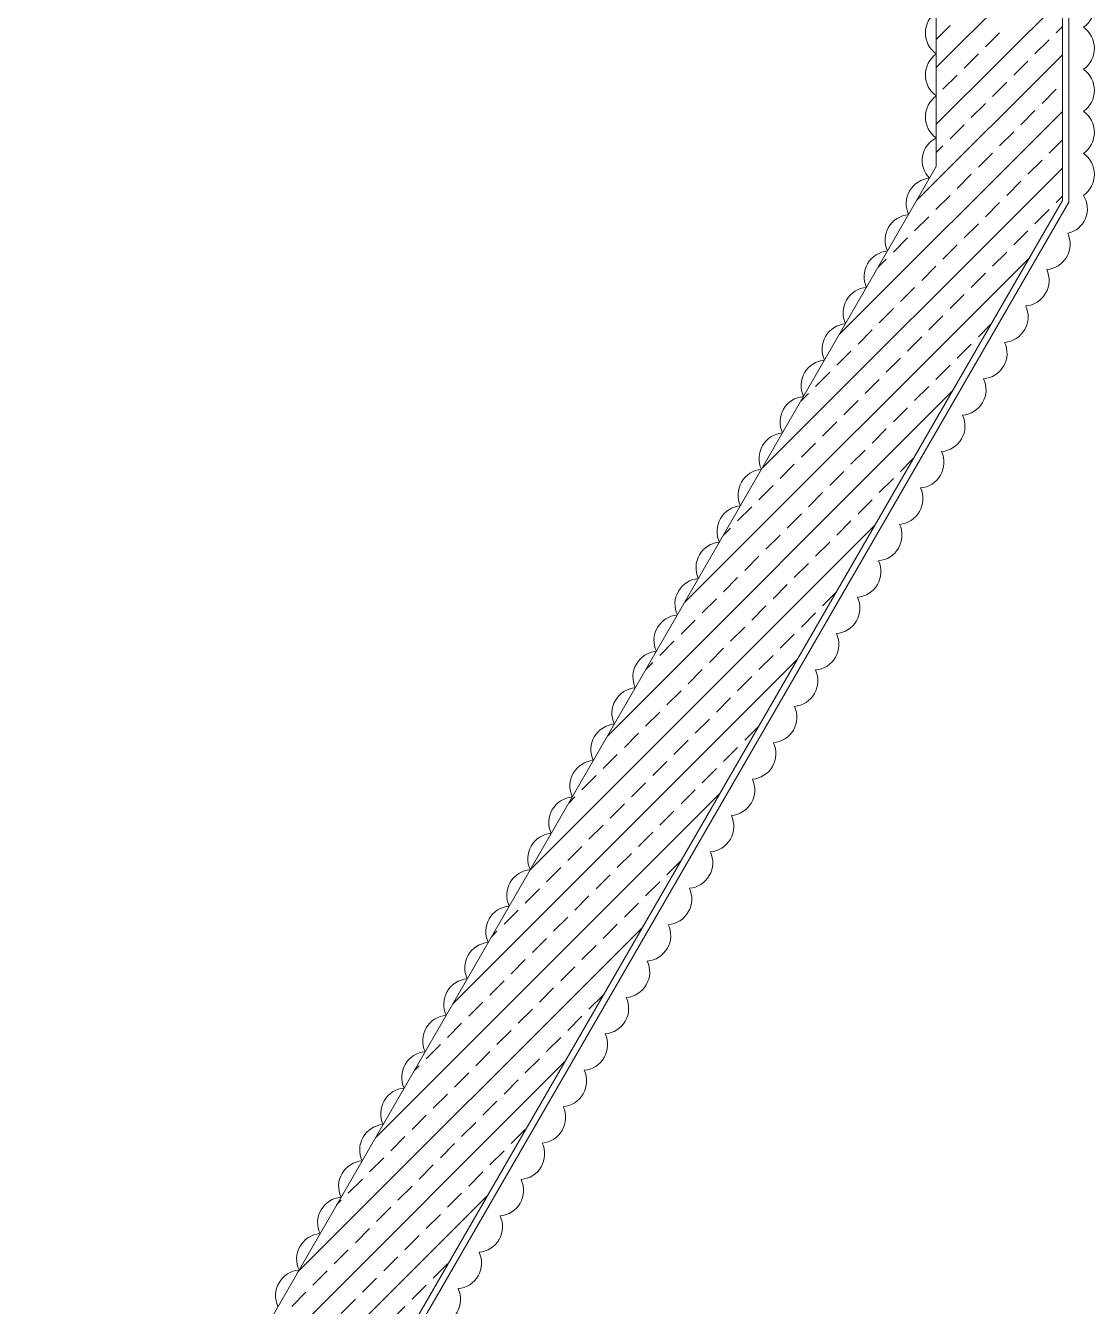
# Model space of a CAD drawing. Header units: millimetres. Extents: x 1780 to 154263, y -7240 to 17216.
# Drawn here: x 116465.3 to 116719.6, y 3788 to 4092.7 of the extents above; entities that cross this region are included whole.
import ezdxf

# ---------------------------------------------------------------- set-up
doc = ezdxf.new("R2010")
doc.units = ezdxf.units.MM
for name, color, linetype, lineweight in [('2d_SX_gruba przekroje', 90, 'Continuous', 20), ('2d_SX_szraf', 251, 'Continuous', 0), ('2d_SX_warstwy', 181, 'Continuous', 9)]:
    doc.layers.add(name, color=color, linetype=linetype, lineweight=lineweight)
doc.layers.add('2d_SX_rewizja 18 września', color=210, linetype='Continuous')
doc.layers.add('2d_SX_zmiany względem PnB', color=7, linetype='Continuous', lineweight=15, true_color=0x0f4bff)

# ---------------------------------------------------------------- blocks, each defined once
blk = doc.blocks.new('PDKLD B2')
at = {"layer": '2d_SX_gruba przekroje', "color": 8}
for p, q in [((109079.88, -12235.36), (109079.88, -11884.09)), ((109048.38, -11890.09), (109048.38, -12226.92)), ((109048.38, -12226.92), (108831.77, -12602.1)), ((108871.61, -12596.08), (109079.88, -12235.36))]:
    blk.add_line(p, q, dxfattribs=at)
at = {"layer": '2d_SX_szraf', "color": 8, "linetype": 'Continuous'}
for p, q in [((109048.38, -12203.36), (109078.38, -12173.36)), ((109048.38, -12216.83), (109078.38, -12186.83)), ((109048.38, -12196.63), (109051.65, -12193.36)), ((109076.9, -12195.04), (109078.38, -12193.57)), ((109060.06, -12198.41), (109063.43, -12195.04)), ((109071.85, -12200.09), (109075.22, -12196.72)), ((109043.75, -12234.93), (109078.38, -12200.3)), ((109055.01, -12203.46), (109058.38, -12200.09)), ((109066.8, -12205.14), (109070.17, -12201.78)), ((109049.96, -12208.51), (109053.33, -12205.14)), ((109061.75, -12210.19), (109065.12, -12206.83)), ((109073.53, -12211.88), (109076.9, -12208.51)), ((109056.7, -12215.25), (109060.06, -12211.88)), ((109025.35, -12266.8), (109078.38, -12213.77)), ((109068.48, -12216.93), (109071.85, -12213.56)), ((109051.65, -12220.3), (109055.01, -12216.93)), ((109063.43, -12221.98), (109066.8, -12218.61)), ((109075.22, -12223.67), (109078.38, -12220.51)), ((109048.38, -12223.57), (109049.96, -12221.98)), ((109058.38, -12227.03), (109061.75, -12223.67)), ((109006.95, -12298.67), (109078.38, -12227.24)), ((109070.17, -12228.72), (109073.53, -12225.35)), ((109053.33, -12232.08), (109056.7, -12228.72)), ((109065.12, -12233.77), (109068.48, -12230.4)), ((109048.28, -12237.14), (109051.65, -12233.77)), ((109060.06, -12238.82), (109063.43, -12235.45)), ((109076.9, -12235.45), (109078.38, -12233.98)), ((109043.23, -12242.19), (109046.59, -12238.82)), ((109071.85, -12240.5), (109075.22, -12237.14)), ((109055.01, -12243.87), (109058.38, -12240.5)), ((109066.8, -12245.55), (109070.17, -12242.19)), ((109038.17, -12247.24), (109041.54, -12243.87)), ((109049.96, -12248.92), (109053.33, -12245.55)), ((108988.55, -12330.54), (109070.51, -12248.58)), ((109061.75, -12250.61), (109065.12, -12247.24)), ((109034.55, -12250.86), (109036.49, -12248.92)), ((109044.91, -12253.97), (109048.28, -12250.61)), ((109056.7, -12255.66), (109060.06, -12252.29)), ((109039.86, -12259.03), (109043.23, -12255.66)), ((109051.65, -12260.71), (109055.01, -12257.34)), ((109034.81, -12264.08), (109038.17, -12260.71)), ((109046.59, -12265.76), (109049.96, -12262.39)), ((109029.76, -12269.13), (109033.12, -12265.76)), ((109058.38, -12267.44), (109061.31, -12264.51)), ((109041.54, -12270.81), (109044.91, -12267.44)), ((109053.33, -12272.5), (109056.7, -12269.13)), ((109024.7, -12274.18), (109028.07, -12270.81)), ((109036.49, -12275.86), (109039.86, -12272.5)), ((109019.65, -12279.23), (109023.02, -12275.86)), ((109048.28, -12277.55), (109051.65, -12274.18)), ((109031.44, -12280.91), (109034.81, -12277.55)), ((109043.23, -12282.6), (109046.59, -12279.23)), ((108970.15, -12362.41), (109052.11, -12280.45)), ((109016.15, -12282.73), (109017.97, -12280.91)), ((109026.39, -12285.97), (109029.76, -12282.6)), ((109038.17, -12287.65), (109041.54, -12284.28)), ((109021.34, -12291.02), (109024.7, -12287.65)), ((109033.12, -12292.7), (109036.49, -12289.33)), ((109016.29, -12296.07), (109019.65, -12292.7)), ((109028.07, -12297.75), (109031.44, -12294.38)), ((109039.86, -12299.44), (109042.91, -12296.39)), ((109011.23, -12301.12), (109014.6, -12297.75)), ((109023.02, -12302.8), (109026.39, -12299.44)), ((109006.18, -12306.17), (109009.55, -12302.8)), ((109034.81, -12304.49), (109038.17, -12301.12)), ((109017.97, -12307.86), (109021.34, -12304.49)), ((109029.76, -12309.54), (109033.12, -12306.17)), ((109001.13, -12311.22), (109004.5, -12307.86)), ((109012.92, -12312.91), (109016.29, -12309.54)), ((108951.75, -12394.28), (109033.71, -12312.32)), ((109024.7, -12314.59), (109028.07, -12311.22)), ((108997.75, -12314.61), (108999.45, -12312.91)), ((109007.87, -12317.96), (109011.23, -12314.59)), ((109019.65, -12319.64), (109023.02, -12316.27)), ((109002.82, -12323.01), (109006.18, -12319.64)), ((109014.6, -12324.69), (109017.97, -12321.33)), ((108997.76, -12328.06), (109001.13, -12324.69)), ((109009.55, -12329.74), (109012.92, -12326.38)), ((108992.71, -12333.11), (108996.08, -12329.74)), ((109021.34, -12331.43), (109024.51, -12328.26)), ((109004.5, -12334.8), (109007.87, -12331.43)), ((109016.29, -12336.48), (109019.65, -12333.11)), ((108987.66, -12338.16), (108991.03, -12334.8)), ((108999.45, -12339.85), (109002.82, -12336.48)), ((108982.61, -12343.21), (108985.98, -12339.85)), ((109011.23, -12341.53), (109014.6, -12338.16)), ((108994.4, -12344.9), (108997.76, -12341.53)), ((109006.18, -12346.58), (109009.55, -12343.21)), ((108933.35, -12426.15), (109015.31, -12344.19)), ((108979.35, -12346.48), (108980.93, -12344.9)), ((108989.34, -12349.95), (108992.71, -12346.58)), ((109001.13, -12351.63), (109004.5, -12348.27)), ((108984.29, -12355), (108987.66, -12351.63)), ((108996.08, -12356.69), (108999.45, -12353.32)), ((108979.24, -12360.05), (108982.61, -12356.69)), ((108991.03, -12361.74), (108994.4, -12358.37)), ((109002.82, -12363.42), (109006.11, -12360.13)), ((108974.19, -12365.1), (108977.56, -12361.74)), ((108985.98, -12366.79), (108989.34, -12363.42)), ((108969.14, -12370.16), (108972.51, -12366.79)), ((108997.76, -12368.47), (109001.13, -12365.1)), ((108980.93, -12371.84), (108984.29, -12368.47)), ((108992.71, -12373.52), (108996.08, -12370.16)), ((108964.09, -12375.21), (108967.46, -12371.84)), ((108975.87, -12376.89), (108979.24, -12373.52)), ((108914.95, -12458.03), (108996.91, -12376.06)), ((108987.66, -12378.57), (108991.03, -12375.21)), ((108960.95, -12378.35), (108962.4, -12376.89)), ((108970.82, -12381.94), (108974.19, -12378.57)), ((108982.61, -12383.63), (108985.98, -12380.26)), ((108965.77, -12386.99), (108969.14, -12383.63)), ((108977.56, -12388.68), (108980.93, -12385.31)), ((108960.72, -12392.05), (108964.09, -12388.68)), ((108972.51, -12393.73), (108975.87, -12390.36)), ((108984.29, -12395.41), (108987.66, -12392.05)), ((108955.67, -12397.1), (108959.04, -12393.73)), ((108967.46, -12398.78), (108970.82, -12395.41)), ((108979.24, -12400.46), (108982.61, -12397.1)), ((108950.62, -12402.15), (108953.98, -12398.78)), ((108962.4, -12403.83), (108965.77, -12400.46)), ((108945.57, -12407.2), (108948.93, -12403.83)), ((108974.19, -12405.52), (108977.56, -12402.15)), ((108957.35, -12408.88), (108960.72, -12405.52)), ((108969.14, -12410.57), (108972.51, -12407.2)), ((108896.54, -12489.9), (108978.51, -12407.94)), ((108942.55, -12410.22), (108943.88, -12408.88)), ((108952.3, -12413.93), (108955.67, -12410.57)), ((108964.09, -12415.62), (108967.46, -12412.25)), ((108947.25, -12418.99), (108950.62, -12415.62)), ((108959.04, -12420.67), (108962.4, -12417.3)), ((108942.2, -12424.04), (108945.57, -12420.67)), ((108953.98, -12425.72), (108957.35, -12422.35)), ((108965.77, -12427.4), (108969.14, -12424.04)), ((108937.15, -12429.09), (108940.51, -12425.72)), ((108948.93, -12430.77), (108952.3, -12427.4)), ((108932.1, -12434.14), (108935.46, -12430.77)), ((108960.72, -12432.46), (108964.09, -12429.09)), ((108943.88, -12435.82), (108947.25, -12432.46)), ((108955.67, -12437.51), (108959.04, -12434.14)), ((108927.04, -12439.19), (108930.41, -12435.82)), ((108938.83, -12440.88), (108942.2, -12437.51)), ((108878.14, -12521.77), (108960.1, -12439.81)), ((108950.62, -12442.56), (108953.98, -12439.19)), ((108924.15, -12442.09), (108925.36, -12440.88)), ((108933.78, -12445.93), (108937.15, -12442.56)), ((108945.57, -12447.61), (108948.93, -12444.24)), ((108928.73, -12450.98), (108932.1, -12447.61)), ((108940.51, -12452.66), (108943.88, -12449.29)), ((108923.68, -12456.03), (108927.04, -12452.66)), ((108935.46, -12457.71), (108938.83, -12454.35)), ((108947.25, -12459.4), (108950.62, -12456.03)), ((108918.63, -12461.08), (108921.99, -12457.71)), ((108930.41, -12462.76), (108933.78, -12459.4)), ((108942.2, -12464.45), (108945.57, -12461.08)), ((108913.57, -12466.13), (108916.94, -12462.76)), ((108925.36, -12467.82), (108928.73, -12464.45)), ((108908.52, -12471.18), (108911.89, -12467.82)), ((108937.15, -12469.5), (108940.51, -12466.13)), ((108920.31, -12472.87), (108923.68, -12469.5)), ((108932.1, -12474.55), (108935.46, -12471.18)), ((108859.74, -12553.64), (108941.7, -12471.68)), ((108905.74, -12473.96), (108906.84, -12472.87)), ((108915.26, -12477.92), (108918.63, -12474.55)), ((108927.04, -12479.6), (108930.41, -12476.24)), ((108910.21, -12482.97), (108913.57, -12479.6)), ((108921.99, -12484.65), (108925.36, -12481.29)), ((108905.15, -12488.02), (108908.52, -12484.65)), ((108916.94, -12489.71), (108920.31, -12486.34)), ((108928.73, -12491.39), (108932.1, -12488.02)), ((108900.1, -12493.07), (108903.47, -12489.71)), ((108911.89, -12494.76), (108915.26, -12491.39)), ((108895.05, -12498.12), (108898.42, -12494.76)), ((108923.68, -12496.44), (108927.04, -12493.07)), ((108906.84, -12499.81), (108910.21, -12496.44)), ((108918.63, -12501.49), (108921.99, -12498.12))]:
    blk.add_line(p, q, dxfattribs=at)
at = {"layer": '2d_SX_warstwy', "color": 8}
for p, q in [((109048.38, -11890.09), (109048.38, -12226.92)), ((109078.38, -12234.95), (109078.38, -11890.09)), ((109048.38, -12226.92), (108833.52, -12599.07)), ((108868.14, -12599.09), (109078.38, -12234.95))]:
    blk.add_line(p, q, dxfattribs=at)
at = {"layer": '2d_SX_zmiany względem PnB', "color": 8}
for centre, radius, start, end in [((109079.88, -12188.76), 6.1, 305, 55), ((109051.88, -12195.09), 6.1, 125, 235), ((109079.88, -12198.76), 6.1, 305, 55), ((109051.88, -12205.09), 6.1, 125, 235), ((109079.88, -12208.76), 6.1, 305, 55), ((109051.88, -12215.09), 6.1, 125, 235), ((109079.88, -12218.76), 6.1, 305, 55), ((109050.94, -12225.43), 5.92, 115.5978, 225.5978), ((109079.88, -12228.76), 6.1, 305, 55), ((109047.32, -12235.74), 6.1, 95, 205), ((109078.36, -12236.96), 5.95, 282.4599, 32.4599), ((109042.32, -12244.4), 6.1, 95, 205), ((109074.11, -12245.34), 6.1, 275, 25), ((109037.32, -12253.06), 6.1, 95, 205), ((109069.11, -12254), 6.1, 275, 25), ((109032.32, -12261.72), 6.1, 95, 205), ((109064.11, -12262.66), 6.1, 275, 25), ((109027.32, -12270.38), 6.1, 95, 205), ((109059.11, -12271.32), 6.1, 275, 25), ((109022.32, -12279.04), 6.1, 95, 205), ((109054.11, -12279.98), 6.1, 275, 25), ((109017.32, -12287.7), 6.1, 95, 205), ((109049.11, -12288.64), 6.1, 275, 25), ((109012.32, -12296.36), 6.1, 95, 205), ((109044.11, -12297.3), 6.1, 275, 25), ((109007.32, -12305.02), 6.1, 95, 205), ((109039.11, -12305.96), 6.1, 275, 25), ((109002.32, -12313.69), 6.1, 95, 205), ((109034.11, -12314.63), 6.1, 275, 25), ((108997.32, -12322.35), 6.1, 95, 205), ((109029.11, -12323.29), 6.1, 275, 25), ((108992.32, -12331.01), 6.1, 95, 205), ((109024.11, -12331.95), 6.1, 275, 25), ((108987.32, -12339.67), 6.1, 95, 205), ((109019.11, -12340.61), 6.1, 275, 25), ((108982.32, -12348.33), 6.1, 95, 205), ((109014.11, -12349.27), 6.1, 275, 25), ((108977.32, -12356.99), 6.1, 95, 205), ((109009.11, -12357.93), 6.1, 275, 25), ((108972.32, -12365.65), 6.1, 95, 205), ((109004.11, -12366.59), 6.1, 275, 25), ((108967.32, -12374.31), 6.1, 95, 205), ((108999.11, -12375.25), 6.1, 275, 25), ((108962.32, -12382.97), 6.1, 95, 205), ((108994.11, -12383.91), 6.1, 275, 25), ((108957.32, -12391.63), 6.1, 95, 205), ((108989.11, -12392.57), 6.1, 275, 25), ((108952.32, -12400.29), 6.1, 95, 205), ((108984.11, -12401.23), 6.1, 275, 25), ((108947.32, -12408.95), 6.1, 95, 205), ((108979.11, -12409.89), 6.1, 275, 25), ((108942.32, -12417.61), 6.1, 95, 205), ((108974.11, -12418.55), 6.1, 275, 25), ((108937.32, -12426.27), 6.1, 95, 205), ((108969.11, -12427.21), 6.1, 275, 25), ((108932.32, -12434.93), 6.1, 95, 205), ((108964.11, -12435.87), 6.1, 275, 25), ((108927.32, -12443.59), 6.1, 95, 205), ((108959.11, -12444.53), 6.1, 275, 25), ((108922.32, -12452.25), 6.1, 95, 205), ((108954.11, -12453.19), 6.1, 275, 25), ((108917.32, -12460.91), 6.1, 95, 205), ((108949.11, -12461.85), 6.1, 275, 25), ((108912.32, -12469.57), 6.1, 95, 205), ((108944.11, -12470.51), 6.1, 275, 25), ((108907.32, -12478.23), 6.1, 95, 205), ((108939.11, -12479.17), 6.1, 275, 25), ((108902.32, -12486.89), 6.1, 95, 205), ((108934.11, -12487.83), 6.1, 275, 25), ((108897.32, -12495.55), 6.1, 95, 205), ((108929.11, -12496.49), 6.1, 275, 25)]:
    blk.add_arc(centre, radius, start, end, dxfattribs=at)

msp = doc.modelspace()

# ---------------------------------------------------------------- block references
at = {"layer": '2d_SX_rewizja 18 września'}
msp.add_blockref('PDKLD B2', (7633.58, 16286.09), dxfattribs=at)

doc.saveas('drawing.dxf')
